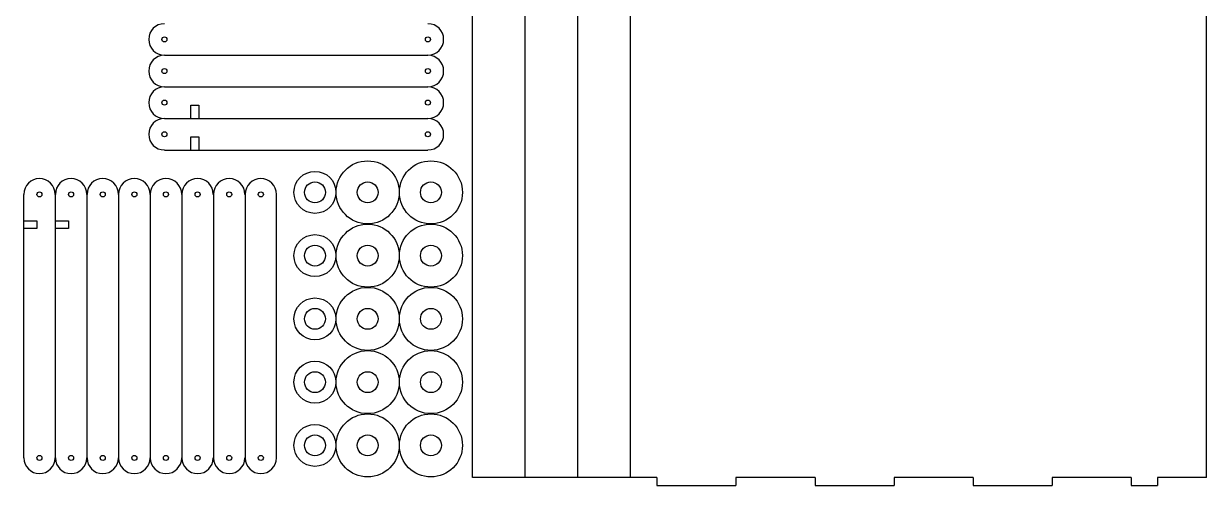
# Model space of a CAD drawing. Header units: inches. Extents: x 2.2 to 87.7, y 1.4 to 49.
# Drawn here: x 3.03 to 47.96, y 1.43 to 18.97 of the extents above; entities that cross this region are included whole.
import ezdxf

# ---------------------------------------------------------------- set-up
doc = ezdxf.new("R2010")
doc.units = ezdxf.units.IN
doc.header["$MEASUREMENT"] = 0
doc.layers.add('Layer 1', color=7, linetype='Continuous')

msp = doc.modelspace()

# ---------------------------------------------------------------- linework, layer by layer
at = {"layer": 'Layer 1', "color": 7, "lineweight": 25, "true_color": 0xffffff}
for points in [[(20.078, 1.735), (20.078, 40.883)], [(22.08, 1.735), (22.08, 40.883)], [(24.083, 1.735), (24.083, 40.883)], [(27.086, 1.735), (26.085, 1.735), (26.085, 40.883)], [(47.962, 1.735), (47.962, 40.883), (46.11, 40.883)], [(8.376, 17.775), (18.388, 17.775)], [(8.376, 16.574), (18.388, 16.574)], [(9.377, 15.372), (9.377, 15.873), (9.677, 15.873), (9.677, 15.372)], [(8.376, 15.372), (18.388, 15.372)], [(9.377, 14.171), (9.377, 14.671), (9.677, 14.671), (9.677, 14.171)], [(8.376, 14.171), (18.388, 14.171)], [(3.028, 12.489), (3.028, 2.477)], [(4.229, 12.489), (4.229, 2.477)], [(5.43, 12.489), (5.43, 2.477)], [(6.632, 12.489), (6.632, 2.477)], [(7.833, 12.489), (7.833, 2.477)], [(9.035, 12.489), (9.035, 2.477)], [(10.236, 12.489), (10.236, 2.477)], [(11.438, 12.489), (11.438, 2.477)], [(12.639, 2.477), (12.639, 12.489)], [(3.028, 11.488), (3.528, 11.488), (3.528, 11.188), (3.028, 11.188)], [(4.229, 11.488), (4.73, 11.488), (4.73, 11.188), (4.229, 11.188)], [(26.085, 1.735), (20.078, 1.735)], [(27.086, 1.735), (27.086, 1.434)], [(27.086, 1.434), (30.09, 1.434)], [(30.09, 1.735), (30.09, 1.434)], [(33.094, 1.735), (30.09, 1.735)], [(33.094, 1.735), (33.094, 1.434)], [(33.094, 1.434), (36.097, 1.434)], [(36.097, 1.735), (36.097, 1.434)], [(39.101, 1.735), (36.097, 1.735)], [(39.101, 1.735), (39.101, 1.434)], [(39.101, 1.434), (42.105, 1.434)], [(42.105, 1.735), (42.105, 1.434)], [(45.108, 1.735), (42.105, 1.735)], [(45.108, 1.735), (45.108, 1.434)], [(45.108, 1.434), (46.11, 1.434)], [(46.11, 1.735), (46.11, 1.434)], [(47.962, 1.735), (46.11, 1.735)]]:
    msp.add_lwpolyline(points, dxfattribs=at)
for points, knots in [([(8.376, 18.972), (8.046, 18.972), (7.779, 18.705), (7.779, 18.376), (7.779, 18.046), (8.046, 17.779), (8.376, 17.779)], [0, 0, 0, 0, 1, 1, 1, 2, 2, 2, 2]), ([(18.388, 17.779), (18.718, 17.779), (18.985, 18.046), (18.985, 18.376), (18.985, 18.705), (18.718, 18.972), (18.388, 18.972)], [0, 0, 0, 0, 1, 1, 1, 2, 2, 2, 2]), ([(8.376, 18.472), (8.323, 18.472), (8.28, 18.429), (8.28, 18.376), (8.28, 18.323), (8.323, 18.28), (8.376, 18.28), (8.429, 18.28), (8.472, 18.323), (8.472, 18.376), (8.472, 18.429), (8.429, 18.472), (8.376, 18.472)], [0, 0, 0, 0, 1, 1, 1, 2, 2, 2, 3, 3, 3, 4, 4, 4, 4]), ([(18.388, 18.472), (18.335, 18.472), (18.292, 18.429), (18.292, 18.376), (18.292, 18.323), (18.335, 18.28), (18.388, 18.28), (18.441, 18.28), (18.484, 18.323), (18.484, 18.376), (18.484, 18.429), (18.441, 18.472), (18.388, 18.472)], [0, 0, 0, 0, 1, 1, 1, 2, 2, 2, 3, 3, 3, 4, 4, 4, 4]), ([(8.376, 17.771), (8.046, 17.771), (7.779, 17.504), (7.779, 17.174), (7.779, 16.845), (8.046, 16.578), (8.376, 16.578)], [0, 0, 0, 0, 1, 1, 1, 2, 2, 2, 2]), ([(18.388, 16.578), (18.718, 16.578), (18.985, 16.845), (18.985, 17.174), (18.985, 17.504), (18.718, 17.771), (18.388, 17.771)], [0, 0, 0, 0, 1, 1, 1, 2, 2, 2, 2]), ([(8.376, 17.27), (8.323, 17.27), (8.28, 17.227), (8.28, 17.174), (8.28, 17.121), (8.323, 17.078), (8.376, 17.078), (8.429, 17.078), (8.472, 17.121), (8.472, 17.174), (8.472, 17.227), (8.429, 17.27), (8.376, 17.27)], [0, 0, 0, 0, 1, 1, 1, 2, 2, 2, 3, 3, 3, 4, 4, 4, 4]), ([(18.388, 17.27), (18.335, 17.27), (18.292, 17.227), (18.292, 17.174), (18.292, 17.121), (18.335, 17.078), (18.388, 17.078), (18.441, 17.078), (18.484, 17.121), (18.484, 17.174), (18.484, 17.227), (18.441, 17.27), (18.388, 17.27)], [0, 0, 0, 0, 1, 1, 1, 2, 2, 2, 3, 3, 3, 4, 4, 4, 4]), ([(8.376, 16.569), (8.046, 16.569), (7.779, 16.302), (7.779, 15.973), (7.779, 15.643), (8.046, 15.376), (8.376, 15.376)], [0, 0, 0, 0, 1, 1, 1, 2, 2, 2, 2]), ([(18.388, 15.376), (18.718, 15.376), (18.985, 15.643), (18.985, 15.973), (18.985, 16.302), (18.718, 16.569), (18.388, 16.569)], [0, 0, 0, 0, 1, 1, 1, 2, 2, 2, 2]), ([(8.376, 16.069), (8.323, 16.069), (8.28, 16.026), (8.28, 15.973), (8.28, 15.92), (8.323, 15.877), (8.376, 15.877), (8.429, 15.877), (8.472, 15.92), (8.472, 15.973), (8.472, 16.026), (8.429, 16.069), (8.376, 16.069)], [0, 0, 0, 0, 1, 1, 1, 2, 2, 2, 3, 3, 3, 4, 4, 4, 4]), ([(18.388, 16.069), (18.335, 16.069), (18.292, 16.026), (18.292, 15.973), (18.292, 15.92), (18.335, 15.877), (18.388, 15.877), (18.441, 15.877), (18.484, 15.92), (18.484, 15.973), (18.484, 16.026), (18.441, 16.069), (18.388, 16.069)], [0, 0, 0, 0, 1, 1, 1, 2, 2, 2, 3, 3, 3, 4, 4, 4, 4]), ([(8.376, 15.368), (8.046, 15.368), (7.779, 15.101), (7.779, 14.771), (7.779, 14.442), (8.046, 14.175), (8.376, 14.175)], [0, 0, 0, 0, 1, 1, 1, 2, 2, 2, 2]), ([(18.388, 14.175), (18.718, 14.175), (18.985, 14.442), (18.985, 14.771), (18.985, 15.101), (18.718, 15.368), (18.388, 15.368)], [0, 0, 0, 0, 1, 1, 1, 2, 2, 2, 2]), ([(8.376, 14.867), (8.323, 14.867), (8.28, 14.824), (8.28, 14.771), (8.28, 14.718), (8.323, 14.675), (8.376, 14.675), (8.429, 14.675), (8.472, 14.718), (8.472, 14.771), (8.472, 14.824), (8.429, 14.867), (8.376, 14.867)], [0, 0, 0, 0, 1, 1, 1, 2, 2, 2, 3, 3, 3, 4, 4, 4, 4]), ([(18.388, 14.867), (18.335, 14.867), (18.292, 14.824), (18.292, 14.771), (18.292, 14.718), (18.335, 14.675), (18.388, 14.675), (18.441, 14.675), (18.484, 14.718), (18.484, 14.771), (18.484, 14.824), (18.441, 14.867), (18.388, 14.867)], [0, 0, 0, 0, 1, 1, 1, 2, 2, 2, 3, 3, 3, 4, 4, 4, 4]), ([(16.098, 13.762), (15.437, 13.762), (14.9, 13.226), (14.9, 12.565), (14.9, 11.903), (15.437, 11.367), (16.098, 11.367), (16.759, 11.367), (17.295, 11.903), (17.295, 12.565), (17.295, 13.226), (16.759, 13.762), (16.098, 13.762)], [0, 0, 0, 0, 1, 1, 1, 2, 2, 2, 3, 3, 3, 4, 4, 4, 4]), ([(18.501, 13.762), (17.839, 13.762), (17.303, 13.226), (17.303, 12.565), (17.303, 11.903), (17.839, 11.367), (18.501, 11.367), (19.162, 11.367), (19.698, 11.903), (19.698, 12.565), (19.698, 13.226), (19.162, 13.762), (18.501, 13.762)], [0, 0, 0, 0, 1, 1, 1, 2, 2, 2, 3, 3, 3, 4, 4, 4, 4]), ([(4.225, 12.489), (4.225, 12.819), (3.958, 13.086), (3.628, 13.086), (3.299, 13.086), (3.032, 12.819), (3.032, 12.489)], [0, 0, 0, 0, 1, 1, 1, 2, 2, 2, 2]), ([(5.426, 12.489), (5.426, 12.819), (5.159, 13.086), (4.83, 13.086), (4.5, 13.086), (4.233, 12.819), (4.233, 12.489)], [0, 0, 0, 0, 1, 1, 1, 2, 2, 2, 2]), ([(6.628, 12.489), (6.628, 12.819), (6.361, 13.086), (6.031, 13.086), (5.702, 13.086), (5.435, 12.819), (5.435, 12.489)], [0, 0, 0, 0, 1, 1, 1, 2, 2, 2, 2]), ([(7.829, 12.489), (7.829, 12.819), (7.562, 13.086), (7.233, 13.086), (6.903, 13.086), (6.636, 12.819), (6.636, 12.489)], [0, 0, 0, 0, 1, 1, 1, 2, 2, 2, 2]), ([(9.031, 12.489), (9.031, 12.819), (8.764, 13.086), (8.434, 13.086), (8.105, 13.086), (7.838, 12.819), (7.838, 12.489)], [0, 0, 0, 0, 1, 1, 1, 2, 2, 2, 2]), ([(10.232, 12.489), (10.232, 12.819), (9.965, 13.086), (9.636, 13.086), (9.306, 13.086), (9.039, 12.819), (9.039, 12.489)], [0, 0, 0, 0, 1, 1, 1, 2, 2, 2, 2]), ([(11.434, 12.489), (11.434, 12.819), (11.167, 13.086), (10.837, 13.086), (10.508, 13.086), (10.241, 12.819), (10.241, 12.489)], [0, 0, 0, 0, 1, 1, 1, 2, 2, 2, 2]), ([(12.635, 12.489), (12.635, 12.819), (12.368, 13.086), (12.039, 13.086), (11.709, 13.086), (11.442, 12.819), (11.442, 12.489)], [0, 0, 0, 0, 1, 1, 1, 2, 2, 2, 2]), ([(14.095, 13.361), (13.655, 13.361), (13.298, 13.005), (13.298, 12.565), (13.298, 12.124), (13.655, 11.768), (14.095, 11.768), (14.535, 11.768), (14.892, 12.124), (14.892, 12.565), (14.892, 13.005), (14.535, 13.361), (14.095, 13.361)], [0, 0, 0, 0, 1, 1, 1, 2, 2, 2, 3, 3, 3, 4, 4, 4, 4]), ([(3.628, 12.585), (3.575, 12.585), (3.532, 12.542), (3.532, 12.489), (3.532, 12.436), (3.575, 12.393), (3.628, 12.393), (3.681, 12.393), (3.724, 12.436), (3.724, 12.489), (3.724, 12.542), (3.681, 12.585), (3.628, 12.585)], [0, 0, 0, 0, 1, 1, 1, 2, 2, 2, 3, 3, 3, 4, 4, 4, 4]), ([(4.83, 12.585), (4.777, 12.585), (4.734, 12.542), (4.734, 12.489), (4.734, 12.436), (4.777, 12.393), (4.83, 12.393), (4.883, 12.393), (4.926, 12.436), (4.926, 12.489), (4.926, 12.542), (4.883, 12.585), (4.83, 12.585)], [0, 0, 0, 0, 1, 1, 1, 2, 2, 2, 3, 3, 3, 4, 4, 4, 4]), ([(6.031, 12.585), (5.978, 12.585), (5.935, 12.542), (5.935, 12.489), (5.935, 12.436), (5.978, 12.393), (6.031, 12.393), (6.084, 12.393), (6.127, 12.436), (6.127, 12.489), (6.127, 12.542), (6.084, 12.585), (6.031, 12.585)], [0, 0, 0, 0, 1, 1, 1, 2, 2, 2, 3, 3, 3, 4, 4, 4, 4]), ([(7.233, 12.585), (7.18, 12.585), (7.137, 12.542), (7.137, 12.489), (7.137, 12.436), (7.18, 12.393), (7.233, 12.393), (7.286, 12.393), (7.329, 12.436), (7.329, 12.489), (7.329, 12.542), (7.286, 12.585), (7.233, 12.585)], [0, 0, 0, 0, 1, 1, 1, 2, 2, 2, 3, 3, 3, 4, 4, 4, 4]), ([(8.434, 12.585), (8.381, 12.585), (8.338, 12.542), (8.338, 12.489), (8.338, 12.436), (8.381, 12.393), (8.434, 12.393), (8.487, 12.393), (8.53, 12.436), (8.53, 12.489), (8.53, 12.542), (8.487, 12.585), (8.434, 12.585)], [0, 0, 0, 0, 1, 1, 1, 2, 2, 2, 3, 3, 3, 4, 4, 4, 4]), ([(9.636, 12.585), (9.583, 12.585), (9.54, 12.542), (9.54, 12.489), (9.54, 12.436), (9.583, 12.393), (9.636, 12.393), (9.689, 12.393), (9.732, 12.436), (9.732, 12.489), (9.732, 12.542), (9.689, 12.585), (9.636, 12.585)], [0, 0, 0, 0, 1, 1, 1, 2, 2, 2, 3, 3, 3, 4, 4, 4, 4]), ([(10.837, 12.585), (10.784, 12.585), (10.741, 12.542), (10.741, 12.489), (10.741, 12.436), (10.784, 12.393), (10.837, 12.393), (10.89, 12.393), (10.933, 12.436), (10.933, 12.489), (10.933, 12.542), (10.89, 12.585), (10.837, 12.585)], [0, 0, 0, 0, 1, 1, 1, 2, 2, 2, 3, 3, 3, 4, 4, 4, 4]), ([(12.039, 12.585), (11.986, 12.585), (11.943, 12.542), (11.943, 12.489), (11.943, 12.436), (11.986, 12.393), (12.039, 12.393), (12.092, 12.393), (12.135, 12.436), (12.135, 12.489), (12.135, 12.542), (12.092, 12.585), (12.039, 12.585)], [0, 0, 0, 0, 1, 1, 1, 2, 2, 2, 3, 3, 3, 4, 4, 4, 4]), ([(14.095, 12.961), (13.876, 12.961), (13.699, 12.783), (13.699, 12.565), (13.699, 12.346), (13.876, 12.168), (14.095, 12.168), (14.314, 12.168), (14.492, 12.346), (14.492, 12.565), (14.492, 12.783), (14.314, 12.961), (14.095, 12.961)], [0, 0, 0, 0, 1, 1, 1, 2, 2, 2, 3, 3, 3, 4, 4, 4, 4]), ([(16.098, 12.961), (15.879, 12.961), (15.701, 12.783), (15.701, 12.565), (15.701, 12.346), (15.879, 12.168), (16.098, 12.168), (16.317, 12.168), (16.494, 12.346), (16.494, 12.565), (16.494, 12.783), (16.317, 12.961), (16.098, 12.961)], [0, 0, 0, 0, 1, 1, 1, 2, 2, 2, 3, 3, 3, 4, 4, 4, 4]), ([(18.501, 12.961), (18.282, 12.961), (18.104, 12.783), (18.104, 12.565), (18.104, 12.346), (18.282, 12.168), (18.501, 12.168), (18.72, 12.168), (18.897, 12.346), (18.897, 12.565), (18.897, 12.783), (18.72, 12.961), (18.501, 12.961)], [0, 0, 0, 0, 1, 1, 1, 2, 2, 2, 3, 3, 3, 4, 4, 4, 4]), ([(16.098, 11.359), (15.437, 11.359), (14.9, 10.823), (14.9, 10.162), (14.9, 9.5), (15.437, 8.964), (16.098, 8.964), (16.759, 8.964), (17.295, 9.5), (17.295, 10.162), (17.295, 10.823), (16.759, 11.359), (16.098, 11.359)], [0, 0, 0, 0, 1, 1, 1, 2, 2, 2, 3, 3, 3, 4, 4, 4, 4]), ([(18.501, 11.359), (17.839, 11.359), (17.303, 10.823), (17.303, 10.162), (17.303, 9.5), (17.839, 8.964), (18.501, 8.964), (19.162, 8.964), (19.698, 9.5), (19.698, 10.162), (19.698, 10.823), (19.162, 11.359), (18.501, 11.359)], [0, 0, 0, 0, 1, 1, 1, 2, 2, 2, 3, 3, 3, 4, 4, 4, 4]), ([(14.095, 10.958), (13.655, 10.958), (13.298, 10.602), (13.298, 10.162), (13.298, 9.722), (13.655, 9.365), (14.095, 9.365), (14.535, 9.365), (14.892, 9.722), (14.892, 10.162), (14.892, 10.602), (14.535, 10.958), (14.095, 10.958)], [0, 0, 0, 0, 1, 1, 1, 2, 2, 2, 3, 3, 3, 4, 4, 4, 4]), ([(14.095, 10.558), (13.876, 10.558), (13.699, 10.38), (13.699, 10.162), (13.699, 9.943), (13.876, 9.765), (14.095, 9.765), (14.314, 9.765), (14.492, 9.943), (14.492, 10.162), (14.492, 10.38), (14.314, 10.558), (14.095, 10.558)], [0, 0, 0, 0, 1, 1, 1, 2, 2, 2, 3, 3, 3, 4, 4, 4, 4]), ([(16.098, 10.558), (15.879, 10.558), (15.701, 10.38), (15.701, 10.162), (15.701, 9.943), (15.879, 9.765), (16.098, 9.765), (16.317, 9.765), (16.494, 9.943), (16.494, 10.162), (16.494, 10.38), (16.317, 10.558), (16.098, 10.558)], [0, 0, 0, 0, 1, 1, 1, 2, 2, 2, 3, 3, 3, 4, 4, 4, 4]), ([(18.501, 10.558), (18.282, 10.558), (18.104, 10.38), (18.104, 10.162), (18.104, 9.943), (18.282, 9.765), (18.501, 9.765), (18.72, 9.765), (18.897, 9.943), (18.897, 10.162), (18.897, 10.38), (18.72, 10.558), (18.501, 10.558)], [0, 0, 0, 0, 1, 1, 1, 2, 2, 2, 3, 3, 3, 4, 4, 4, 4]), ([(14.095, 8.555), (13.655, 8.555), (13.298, 8.199), (13.298, 7.759), (13.298, 7.319), (13.655, 6.962), (14.095, 6.962), (14.535, 6.962), (14.892, 7.319), (14.892, 7.759), (14.892, 8.199), (14.535, 8.555), (14.095, 8.555)], [0, 0, 0, 0, 1, 1, 1, 2, 2, 2, 3, 3, 3, 4, 4, 4, 4]), ([(16.098, 8.956), (15.437, 8.956), (14.9, 8.42), (14.9, 7.759), (14.9, 7.097), (15.437, 6.561), (16.098, 6.561), (16.759, 6.561), (17.295, 7.097), (17.295, 7.759), (17.295, 8.42), (16.759, 8.956), (16.098, 8.956)], [0, 0, 0, 0, 1, 1, 1, 2, 2, 2, 3, 3, 3, 4, 4, 4, 4]), ([(18.501, 8.956), (17.839, 8.956), (17.303, 8.42), (17.303, 7.759), (17.303, 7.097), (17.839, 6.561), (18.501, 6.561), (19.162, 6.561), (19.698, 7.097), (19.698, 7.759), (19.698, 8.42), (19.162, 8.956), (18.501, 8.956)], [0, 0, 0, 0, 1, 1, 1, 2, 2, 2, 3, 3, 3, 4, 4, 4, 4]), ([(14.095, 8.155), (13.876, 8.155), (13.699, 7.977), (13.699, 7.759), (13.699, 7.54), (13.876, 7.362), (14.095, 7.362), (14.314, 7.362), (14.492, 7.54), (14.492, 7.759), (14.492, 7.977), (14.314, 8.155), (14.095, 8.155)], [0, 0, 0, 0, 1, 1, 1, 2, 2, 2, 3, 3, 3, 4, 4, 4, 4]), ([(16.098, 8.155), (15.879, 8.155), (15.701, 7.977), (15.701, 7.759), (15.701, 7.54), (15.879, 7.362), (16.098, 7.362), (16.317, 7.362), (16.494, 7.54), (16.494, 7.759), (16.494, 7.977), (16.317, 8.155), (16.098, 8.155)], [0, 0, 0, 0, 1, 1, 1, 2, 2, 2, 3, 3, 3, 4, 4, 4, 4]), ([(18.501, 8.155), (18.282, 8.155), (18.104, 7.977), (18.104, 7.759), (18.104, 7.54), (18.282, 7.362), (18.501, 7.362), (18.72, 7.362), (18.897, 7.54), (18.897, 7.759), (18.897, 7.977), (18.72, 8.155), (18.501, 8.155)], [0, 0, 0, 0, 1, 1, 1, 2, 2, 2, 3, 3, 3, 4, 4, 4, 4]), ([(16.098, 6.553), (15.437, 6.553), (14.9, 6.017), (14.9, 5.356), (14.9, 4.694), (15.437, 4.158), (16.098, 4.158), (16.759, 4.158), (17.295, 4.694), (17.295, 5.356), (17.295, 6.017), (16.759, 6.553), (16.098, 6.553)], [0, 0, 0, 0, 1, 1, 1, 2, 2, 2, 3, 3, 3, 4, 4, 4, 4]), ([(18.501, 6.553), (17.839, 6.553), (17.303, 6.017), (17.303, 5.356), (17.303, 4.694), (17.839, 4.158), (18.501, 4.158), (19.162, 4.158), (19.698, 4.694), (19.698, 5.356), (19.698, 6.017), (19.162, 6.553), (18.501, 6.553)], [0, 0, 0, 0, 1, 1, 1, 2, 2, 2, 3, 3, 3, 4, 4, 4, 4]), ([(14.095, 6.152), (13.655, 6.152), (13.298, 5.796), (13.298, 5.356), (13.298, 4.916), (13.655, 4.559), (14.095, 4.559), (14.535, 4.559), (14.892, 4.916), (14.892, 5.356), (14.892, 5.796), (14.535, 6.152), (14.095, 6.152)], [0, 0, 0, 0, 1, 1, 1, 2, 2, 2, 3, 3, 3, 4, 4, 4, 4]), ([(14.095, 5.752), (13.876, 5.752), (13.699, 5.575), (13.699, 5.356), (13.699, 5.137), (13.876, 4.959), (14.095, 4.959), (14.314, 4.959), (14.492, 5.137), (14.492, 5.356), (14.492, 5.575), (14.314, 5.752), (14.095, 5.752)], [0, 0, 0, 0, 1, 1, 1, 2, 2, 2, 3, 3, 3, 4, 4, 4, 4]), ([(16.098, 5.752), (15.879, 5.752), (15.701, 5.575), (15.701, 5.356), (15.701, 5.137), (15.879, 4.959), (16.098, 4.959), (16.317, 4.959), (16.494, 5.137), (16.494, 5.356), (16.494, 5.575), (16.317, 5.752), (16.098, 5.752)], [0, 0, 0, 0, 1, 1, 1, 2, 2, 2, 3, 3, 3, 4, 4, 4, 4]), ([(18.501, 5.752), (18.282, 5.752), (18.104, 5.575), (18.104, 5.356), (18.104, 5.137), (18.282, 4.959), (18.501, 4.959), (18.72, 4.959), (18.897, 5.137), (18.897, 5.356), (18.897, 5.575), (18.72, 5.752), (18.501, 5.752)], [0, 0, 0, 0, 1, 1, 1, 2, 2, 2, 3, 3, 3, 4, 4, 4, 4]), ([(16.098, 4.15), (15.437, 4.15), (14.9, 3.614), (14.9, 2.953), (14.9, 2.291), (15.437, 1.755), (16.098, 1.755), (16.759, 1.755), (17.295, 2.291), (17.295, 2.953), (17.295, 3.614), (16.759, 4.15), (16.098, 4.15)], [0, 0, 0, 0, 1, 1, 1, 2, 2, 2, 3, 3, 3, 4, 4, 4, 4]), ([(18.501, 4.15), (17.839, 4.15), (17.303, 3.614), (17.303, 2.953), (17.303, 2.291), (17.839, 1.755), (18.501, 1.755), (19.162, 1.755), (19.698, 2.291), (19.698, 2.953), (19.698, 3.614), (19.162, 4.15), (18.501, 4.15)], [0, 0, 0, 0, 1, 1, 1, 2, 2, 2, 3, 3, 3, 4, 4, 4, 4]), ([(14.095, 3.75), (13.655, 3.75), (13.298, 3.393), (13.298, 2.953), (13.298, 2.513), (13.655, 2.156), (14.095, 2.156), (14.535, 2.156), (14.892, 2.513), (14.892, 2.953), (14.892, 3.393), (14.535, 3.75), (14.095, 3.75)], [0, 0, 0, 0, 1, 1, 1, 2, 2, 2, 3, 3, 3, 4, 4, 4, 4]), ([(14.095, 3.349), (13.876, 3.349), (13.699, 3.172), (13.699, 2.953), (13.699, 2.734), (13.876, 2.556), (14.095, 2.556), (14.314, 2.556), (14.492, 2.734), (14.492, 2.953), (14.492, 3.172), (14.314, 3.349), (14.095, 3.349)], [0, 0, 0, 0, 1, 1, 1, 2, 2, 2, 3, 3, 3, 4, 4, 4, 4]), ([(16.098, 3.349), (15.879, 3.349), (15.701, 3.172), (15.701, 2.953), (15.701, 2.734), (15.879, 2.556), (16.098, 2.556), (16.317, 2.556), (16.494, 2.734), (16.494, 2.953), (16.494, 3.172), (16.317, 3.349), (16.098, 3.349)], [0, 0, 0, 0, 1, 1, 1, 2, 2, 2, 3, 3, 3, 4, 4, 4, 4]), ([(18.501, 3.349), (18.282, 3.349), (18.104, 3.172), (18.104, 2.953), (18.104, 2.734), (18.282, 2.556), (18.501, 2.556), (18.72, 2.556), (18.897, 2.734), (18.897, 2.953), (18.897, 3.172), (18.72, 3.349), (18.501, 3.349)], [0, 0, 0, 0, 1, 1, 1, 2, 2, 2, 3, 3, 3, 4, 4, 4, 4]), ([(3.032, 2.477), (3.032, 2.148), (3.299, 1.881), (3.628, 1.881), (3.958, 1.881), (4.225, 2.148), (4.225, 2.477)], [0, 0, 0, 0, 1, 1, 1, 2, 2, 2, 2]), ([(3.628, 2.573), (3.575, 2.573), (3.532, 2.53), (3.532, 2.477), (3.532, 2.424), (3.575, 2.381), (3.628, 2.381), (3.681, 2.381), (3.724, 2.424), (3.724, 2.477), (3.724, 2.53), (3.681, 2.573), (3.628, 2.573)], [0, 0, 0, 0, 1, 1, 1, 2, 2, 2, 3, 3, 3, 4, 4, 4, 4]), ([(4.233, 2.477), (4.233, 2.148), (4.5, 1.881), (4.83, 1.881), (5.159, 1.881), (5.426, 2.148), (5.426, 2.477)], [0, 0, 0, 0, 1, 1, 1, 2, 2, 2, 2]), ([(4.83, 2.573), (4.777, 2.573), (4.734, 2.53), (4.734, 2.477), (4.734, 2.424), (4.777, 2.381), (4.83, 2.381), (4.883, 2.381), (4.926, 2.424), (4.926, 2.477), (4.926, 2.53), (4.883, 2.573), (4.83, 2.573)], [0, 0, 0, 0, 1, 1, 1, 2, 2, 2, 3, 3, 3, 4, 4, 4, 4]), ([(5.435, 2.477), (5.435, 2.148), (5.702, 1.881), (6.031, 1.881), (6.361, 1.881), (6.628, 2.148), (6.628, 2.477)], [0, 0, 0, 0, 1, 1, 1, 2, 2, 2, 2]), ([(6.031, 2.573), (5.978, 2.573), (5.935, 2.53), (5.935, 2.477), (5.935, 2.424), (5.978, 2.381), (6.031, 2.381), (6.084, 2.381), (6.127, 2.424), (6.127, 2.477), (6.127, 2.53), (6.084, 2.573), (6.031, 2.573)], [0, 0, 0, 0, 1, 1, 1, 2, 2, 2, 3, 3, 3, 4, 4, 4, 4]), ([(6.636, 2.477), (6.636, 2.148), (6.903, 1.881), (7.233, 1.881), (7.562, 1.881), (7.829, 2.148), (7.829, 2.477)], [0, 0, 0, 0, 1, 1, 1, 2, 2, 2, 2]), ([(7.233, 2.573), (7.18, 2.573), (7.137, 2.53), (7.137, 2.477), (7.137, 2.424), (7.18, 2.381), (7.233, 2.381), (7.286, 2.381), (7.329, 2.424), (7.329, 2.477), (7.329, 2.53), (7.286, 2.573), (7.233, 2.573)], [0, 0, 0, 0, 1, 1, 1, 2, 2, 2, 3, 3, 3, 4, 4, 4, 4]), ([(7.838, 2.477), (7.838, 2.148), (8.105, 1.881), (8.434, 1.881), (8.764, 1.881), (9.031, 2.148), (9.031, 2.477)], [0, 0, 0, 0, 1, 1, 1, 2, 2, 2, 2]), ([(8.434, 2.573), (8.381, 2.573), (8.338, 2.53), (8.338, 2.477), (8.338, 2.424), (8.381, 2.381), (8.434, 2.381), (8.487, 2.381), (8.53, 2.424), (8.53, 2.477), (8.53, 2.53), (8.487, 2.573), (8.434, 2.573)], [0, 0, 0, 0, 1, 1, 1, 2, 2, 2, 3, 3, 3, 4, 4, 4, 4]), ([(9.039, 2.477), (9.039, 2.148), (9.306, 1.881), (9.636, 1.881), (9.965, 1.881), (10.232, 2.148), (10.232, 2.477)], [0, 0, 0, 0, 1, 1, 1, 2, 2, 2, 2]), ([(9.636, 2.573), (9.583, 2.573), (9.54, 2.53), (9.54, 2.477), (9.54, 2.424), (9.583, 2.381), (9.636, 2.381), (9.689, 2.381), (9.732, 2.424), (9.732, 2.477), (9.732, 2.53), (9.689, 2.573), (9.636, 2.573)], [0, 0, 0, 0, 1, 1, 1, 2, 2, 2, 3, 3, 3, 4, 4, 4, 4]), ([(10.241, 2.477), (10.241, 2.148), (10.508, 1.881), (10.837, 1.881), (11.167, 1.881), (11.434, 2.148), (11.434, 2.477)], [0, 0, 0, 0, 1, 1, 1, 2, 2, 2, 2]), ([(10.837, 2.573), (10.784, 2.573), (10.741, 2.53), (10.741, 2.477), (10.741, 2.424), (10.784, 2.381), (10.837, 2.381), (10.89, 2.381), (10.933, 2.424), (10.933, 2.477), (10.933, 2.53), (10.89, 2.573), (10.837, 2.573)], [0, 0, 0, 0, 1, 1, 1, 2, 2, 2, 3, 3, 3, 4, 4, 4, 4]), ([(11.442, 2.477), (11.442, 2.148), (11.709, 1.881), (12.039, 1.881), (12.368, 1.881), (12.635, 2.148), (12.635, 2.477)], [0, 0, 0, 0, 1, 1, 1, 2, 2, 2, 2]), ([(12.039, 2.573), (11.986, 2.573), (11.943, 2.53), (11.943, 2.477), (11.943, 2.424), (11.986, 2.381), (12.039, 2.381), (12.092, 2.381), (12.135, 2.424), (12.135, 2.477), (12.135, 2.53), (12.092, 2.573), (12.039, 2.573)], [0, 0, 0, 0, 1, 1, 1, 2, 2, 2, 3, 3, 3, 4, 4, 4, 4])]:
    msp.add_open_spline(points, degree=3, knots=knots, dxfattribs=at)

doc.saveas('drawing.dxf')
